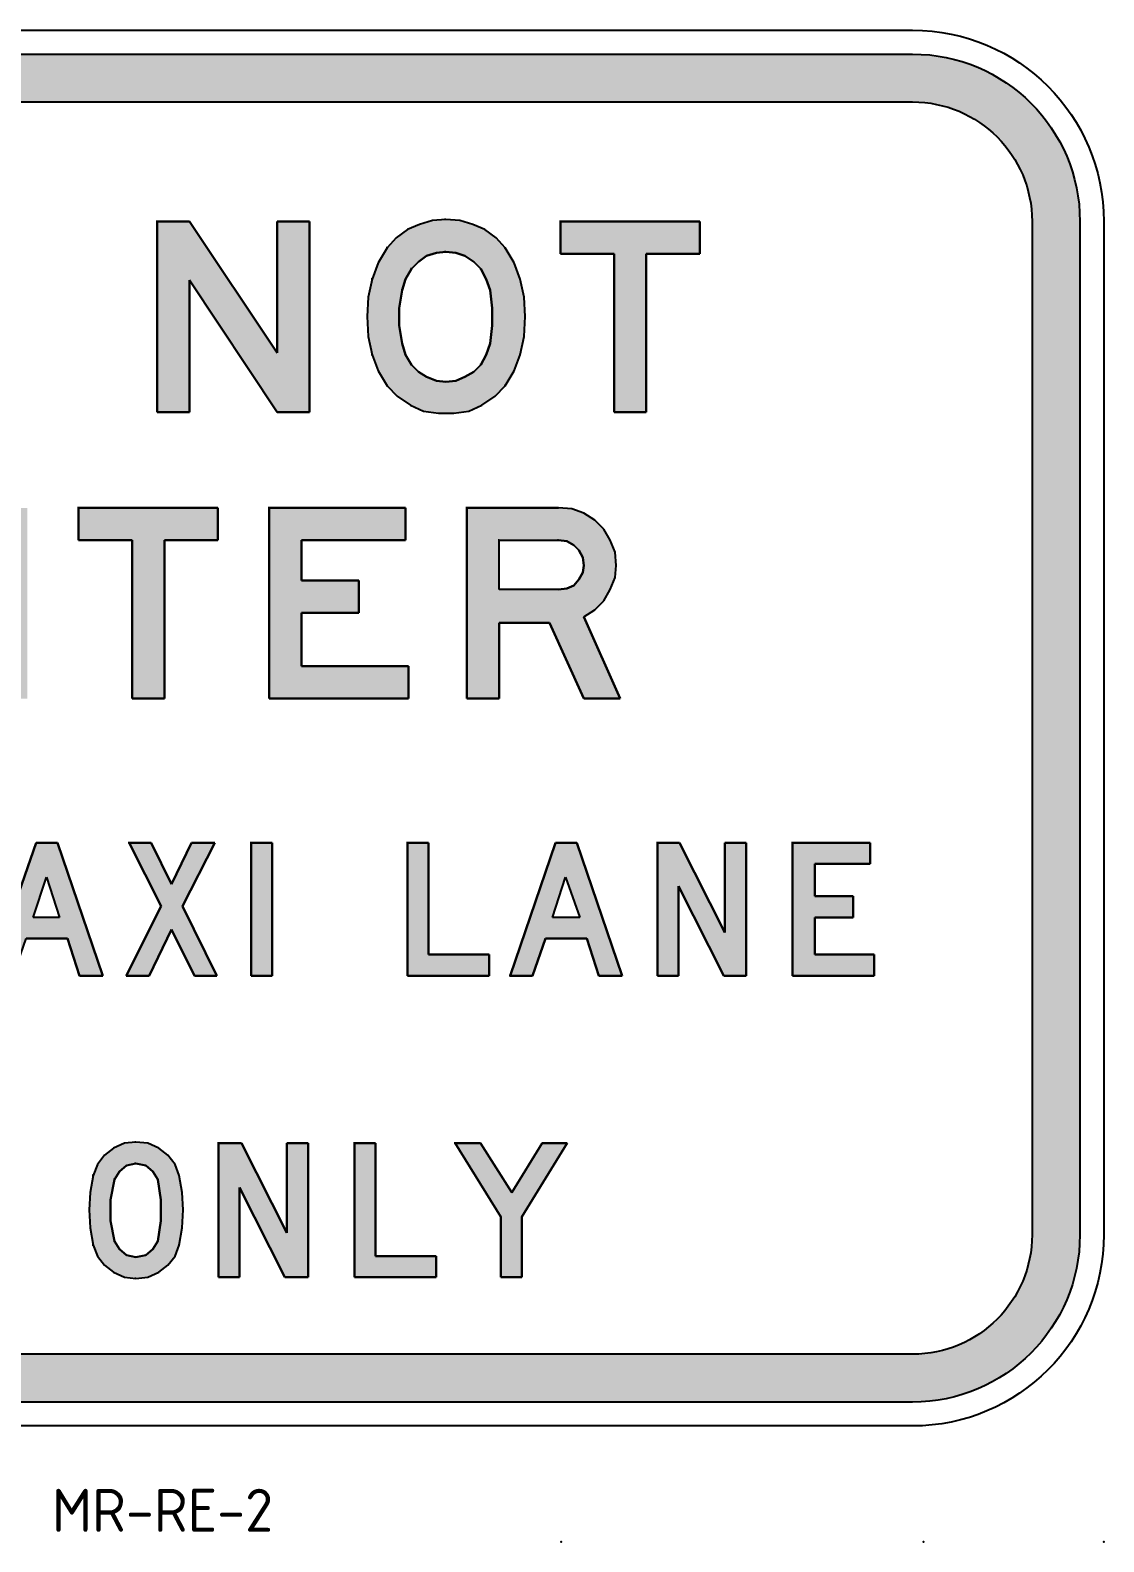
# Model space of a CAD drawing. Extents: x 86 to 219, y 159 to 264.
# Drawn here: x 144.2 to 219, y 159.1 to 264.5 of the extents above; entities that cross this region are included whole.
import ezdxf

# ---------------------------------------------------------------- set-up
doc = ezdxf.new("R2010")
doc.units = 0
doc.header["$MEASUREMENT"] = 0
doc.linetypes.add('CENTERX2', pattern=[101.60000000000001, 63.5, -12.7, 12.7, -12.7])
doc.layers.get('0').update_dxf_attribs({"linetype": 'CONTINUOUS'})
doc.layers.add('L35', color=3, linetype='CONTINUOUS')
doc.layers.add('T25', color=1, linetype='CONTINUOUS')
doc.styles.add('ISO', font='iso3098b.shx')

msp = doc.modelspace()

# ---------------------------------------------------------------- hatches: boundary and pattern name
at = {"layer": 'T25', "linetype": 'CENTERX2'}
h = msp.add_hatch(color=256, dxfattribs=at)
edge = h.paths.add_edge_path()
edge.add_line((87.37659737896419, 180.4856310863837), (87.37659737896419, 251.152364419717))
edge.add_arc((99.0432273789642, 251.152364419717), 11.66663000000001, 90.00000000000011, 180, ccw=False)
edge.add_line((99.04322737896419, 262.818994419717), (205.7099607122976, 262.818994419717))
edge.add_arc((205.7099607122976, 251.152364419717), 11.66663000000003, 1.1368683772161603e-13, 89.99999999999977, ccw=False)
edge.add_line((217.3765907122976, 251.152364419717), (217.3765907122976, 180.4856310863837))
edge.add_arc((205.7099607122976, 180.4856310863837), 11.66663, 270, 359.99999999999983, ccw=False)
edge.add_line((205.7099607122976, 168.8190010863837), (99.04322737896419, 168.8190010863837))
edge.add_arc((99.04322737896419, 180.4856310863837), 11.66663, 180, 270, ccw=False)
edge = h.paths.add_edge_path(flags=16)
edge.add_line((90.7099273789642, 180.4856310863837), (90.7099273789642, 251.152364419717))
edge.add_arc((99.04322737896419, 251.152364419717), 8.333299999999994, 90, 180, ccw=False)
edge.add_line((99.04322737896419, 259.485664419717), (205.7099607122976, 259.485664419717))
edge.add_arc((205.7099607122976, 251.1523644197169), 8.333300000000008, 0, 90.00000000000023, ccw=False)
edge.add_line((214.0432607122976, 251.1523644197169), (214.0432607122976, 180.4856310863837))
edge.add_arc((205.7099607122976, 180.4856310863837), 8.333300000000008, 270, 359.9999999999998, ccw=False)
edge.add_line((205.7099607122976, 172.1523310863837), (99.04322737896419, 172.1523310863837))
edge.add_arc((99.04322737896419, 180.4856310863837), 8.33329999999998, 180, 270, ccw=False)
h = msp.add_hatch(color=256, dxfattribs=at)
h.paths.add_polyline_path([(137.1475218834564, 239.6791814431647), (137.7803838657542, 240.733951413661), (138.2022918539526, 241.8590393821902), (138.4835638460849, 243.1247633467855), (138.553881844118, 244.5311233074472), (138.4835638460849, 245.8671652700754), (138.2022918539525, 247.1328892346707), (137.7803838657541, 248.2579772032002), (137.1475218834565, 249.312747173696), (136.5146599011588, 250.0159271540269), (135.741161922795, 250.5784711382914), (134.8973459463979, 250.930061128457), (133.9832119719682, 251.2113331205892), (132.9987599995048, 251.2816511186224), (132.0846260250749, 251.2113331205892), (131.1704920506446, 250.9300611284569), (130.3266760742481, 250.5784711382915), (129.5531780958844, 250.0159271540271), (128.8499981155535, 249.3127471736962), (128.2171361332558, 248.2579772032001), (127.7952281450573, 247.1328892346707), (127.5842741509581, 245.8671652700752), (127.443638154892, 244.5311233074471), (127.584274150958, 243.1247633467861), (127.7952281450573, 241.8590393821902), (128.2171361332558, 240.7339514136609), (128.8499981155535, 239.6791814431649), (129.6234960939167, 238.9760014628342), (130.4673120703142, 238.3431394805363), (131.4517640427774, 237.9212314923378), (132.5065340132732, 237.7805954962717), (133.5613039837693, 237.7805954962716), (134.5457559562326, 237.9212314923378), (135.5302079286957, 238.3431394805363), (136.3740239050926, 238.9760014628339)])
h.paths.add_polyline_path([(131.1001740526119, 240.6636334156279), (130.6079480663804, 241.1558594018593), (130.1860400781819, 241.8590393821901), (129.9750860840828, 242.6325373605542), (129.7641320899835, 243.8982613251494), (129.7641320899835, 245.0936672917117), (129.9750860840827, 246.359391256307), (130.1860400781819, 247.1328892346708), (130.6079480663804, 247.8360692150015), (131.1001740526118, 248.3282952012331), (131.6627180368764, 248.7502031894315), (132.2955800191742, 248.9611571835308), (132.9987599995048, 249.0314751815639), (133.7019399798357, 248.9611571835308), (134.3348019621334, 248.7502031894315), (134.897345946398, 248.3282952012333), (135.3895719326296, 247.8360692150016), (135.8114799208279, 247.1328892346708), (136.0927519129603, 246.3593912563071), (136.2333879090265, 245.0936672917116), (136.2333879090265, 243.8982613251492), (136.0927519129603, 242.6325373605539), (135.811479920828, 241.8590393821901), (135.3895719326296, 241.1558594018594), (134.8973459463981, 240.6636334156279), (134.3348019621334, 240.3120434254624), (133.7019399798357, 240.0307714333301), (132.9987599995049, 239.960453435297), (132.2955800191741, 240.0307714333301), (131.6627180368766, 240.3120434254624)], flags=16)
h.paths.add_polyline_path([(155.2895653759901, 247.0625712366377), (161.4072312048677, 237.8509134943048), (163.6574071419261, 237.8509134943048), (163.6574071419261, 251.1410151225562), (161.4072312048677, 251.1410151225562), (161.4072312048677, 241.9996753782563), (155.2895653759901, 251.1410151225562), (153.0393894389316, 251.1410151225562), (153.0393894389316, 237.8509134943048), (155.2895653759901, 237.8509134943048)])
h.paths.add_polyline_path([(178.6351407229713, 243.1247633467855), (178.7054587210044, 244.5311233074471), (178.6351407229713, 245.8671652700752), (178.3538687308389, 247.132889234671), (177.9319607426405, 248.2579772032), (177.2990987603428, 249.3127471736961), (176.6662367780451, 250.0159271540272), (175.8927387996814, 250.5784711382916), (175.0489228232842, 250.9300611284571), (174.1347888488546, 251.2113331205892), (173.1503368763916, 251.2816511186224), (172.2362029019612, 251.2113331205892), (171.3220689275315, 250.9300611284571), (170.4782529511345, 250.5784711382916), (169.7047549727707, 250.015927154027), (169.0718929904729, 249.3127471736962), (168.4390310081753, 248.2579772032), (168.0171230199768, 247.1328892346708), (167.7358510278445, 245.8671652700755), (167.6655330298114, 244.5311233074472), (167.7358510278445, 243.1247633467855), (168.0171230199768, 241.8590393821902), (168.4390310081754, 240.7339514136609), (169.071892990473, 239.6791814431647), (169.7750729708036, 238.9760014628341), (170.6892069452339, 238.3431394805363), (171.6033409196637, 237.9212314923379), (172.6581108901596, 237.7805954962717), (173.712880860656, 237.7805954962717), (174.7676508311521, 237.9212314923378), (175.6817848055822, 238.3431394805363), (176.5959187800122, 238.9760014628341), (177.2990987603429, 239.6791814431647), (177.9319607426406, 240.7339514136611), (178.3538687308389, 241.8590393821899)])
h.paths.add_polyline_path([(170.1266629609691, 242.6325373605539), (169.9157089668699, 243.8982613251492), (169.9157089668699, 245.0936672917117), (170.126662960969, 246.3593912563069), (170.3376169550683, 247.1328892346708), (170.7595249432668, 247.8360692150015), (171.2517509294982, 248.328295201233), (171.8142949137629, 248.7502031894316), (172.5174748940937, 248.9611571835307), (173.1503368763914, 249.0314751815638), (173.8535168567222, 248.9611571835308), (174.4863788390198, 248.7502031894316), (175.1192408213175, 248.328295201233), (175.6114668075491, 247.8360692150015), (175.9630567977144, 247.1328892346707), (176.2443287898468, 246.3593912563068), (176.3849647859129, 245.0936672917117), (176.3849647859128, 243.8982613251492), (176.2443287898467, 242.6325373605539), (175.9630567977145, 241.8590393821903), (175.6114668075491, 241.1558594018594), (175.1192408213175, 240.6636334156279), (174.4863788390196, 240.3120434254623), (173.8535168567223, 240.0307714333301), (173.1503368763914, 239.9604534352971), (172.5174748940936, 240.0307714333302), (171.8142949137627, 240.3120434254625), (171.2517509294984, 240.6636334156278), (170.7595249432669, 241.1558594018593), (170.3376169550683, 241.8590393821901)], flags=16)
h.paths.add_polyline_path([(187.1436184849735, 248.8908391854977), (190.8704723807265, 248.8908391854977), (190.8704723807266, 251.1410151225562), (181.1665886521621, 251.1410151225562), (181.1665886521621, 248.8908391854978), (184.893442547915, 248.8908391854977), (184.8934425479151, 237.8509134943048), (187.1436184849736, 237.8509134943048)])
h = msp.add_hatch(color=256, dxfattribs=at)
h.paths.add_polyline_path([(125.7560062020981, 226.1078078227811), (121.7478803142128, 226.1078078227811), (121.7478803142128, 228.9205277441041), (128.9906341116196, 228.9205277441042), (128.9906341116196, 231.1707036811626), (119.4977043771544, 231.1707036811625), (119.4977043771543, 217.8806020529111), (129.2015881057189, 217.8806020529112), (129.2015881057189, 220.1307779899696), (121.7478803142128, 220.1307779899696), (121.7478803142128, 223.8576318857226), (125.7560062020981, 223.8576318857226)])
h.paths.add_polyline_path([(135.5302079286957, 231.1707036811625), (133.2800319916373, 231.1707036811626), (133.2800319916373, 217.8806020529112), (135.5302079286957, 217.8806020529112), (135.5302079286957, 227.021941797211), (141.7181917556064, 217.8806020529112), (143.9683676926648, 217.8806020529112), (143.9683676926648, 231.1707036811626), (141.7181917556064, 231.1707036811626), (141.7181917556064, 221.9590459388296)])
h.paths.add_polyline_path([(157.2584693209162, 231.1707036811625), (147.5545855923517, 231.1707036811626), (147.5545855923517, 228.9205277441041), (151.2814394881048, 228.9205277441042), (151.2814394881048, 217.8806020529112), (153.5316154251632, 217.8806020529112), (153.5316154251632, 228.9205277441042), (157.2584693209162, 228.9205277441041)])
h.paths.add_polyline_path([(167.1029890455469, 226.1078078227811), (163.0948631576615, 226.1078078227811), (163.0948631576615, 228.9205277441042), (170.3376169550684, 228.9205277441041), (170.3376169550684, 231.1707036811625), (160.8446872206031, 231.1707036811626), (160.8446872206031, 217.8806020529112), (170.5485709491676, 217.8806020529111), (170.5485709491676, 220.1307779899696), (163.0948631576615, 220.1307779899696), (163.0948631576615, 223.8576318857226), (167.1029890455469, 223.8576318857226)])
h.paths.add_polyline_path([(183.5574005852867, 224.0685858798219), (184.1902625675844, 224.7014478621196), (184.6121705557827, 225.4749458404831), (184.9637605459482, 226.3187618168803), (185.0340785439813, 227.1625777932772), (184.9637605459481, 228.0767117677073), (184.6121705557829, 228.9205277441037), (184.1902625675843, 229.6940257224681), (183.5574005852864, 230.3268877047659), (182.7839026069229, 230.8191136909971), (181.9400866305258, 231.1003856831295), (181.0259526560959, 231.1707036811626), (180.9556346580628, 231.1707036811626), (174.627014835086, 231.1707036811626), (174.627014835086, 217.8806020529112), (176.8771907721444, 217.8806020529112), (176.8771907721444, 223.1544519053919), (180.3930906737982, 223.1544519053919), (182.7839026069229, 217.8806020529112), (185.3153505361136, 217.8806020529112), (182.7839026069229, 223.5763598935903)])
h.paths.add_polyline_path([(176.8771907721444, 225.4749458404834), (176.8771907721444, 228.9205277441041), (181.0259526560959, 228.9205277441042), (181.5884966403606, 228.850209746071), (182.0807226265921, 228.5689377539388), (182.4323126167575, 228.2173477637733), (182.7135846088897, 227.7251217775419), (182.7839026069228, 227.1625777932773), (182.7135846088898, 226.6703518070457), (182.4323126167575, 226.1781258208141), (182.080722626592, 225.7562178326157), (181.5884966403606, 225.5452638385164), (181.0259526560957, 225.4749458404834)], flags=16)
h = msp.add_hatch(color=256, dxfattribs=at)
h.paths.add_polyline_path([(106.9811007272668, 203.1138224659652), (106.4185567430023, 203.3950944580975), (106.9811007272668, 203.6763664502298), (107.4030087154653, 204.0982744384283), (107.7545987056306, 204.801454418759), (107.8249167036638, 205.5046343990898), (107.7545987056307, 206.2781323774536), (107.4030087154653, 206.9109943597513), (106.8404647312008, 207.4032203459827), (106.2076027489031, 207.7548103361483), (105.504422768572, 207.8251283341813), (105.4341047705392, 207.8251283341813), (101.7775688728192, 207.8251283341813), (101.7775688728192, 198.5431525938153), (105.504422768572, 198.5431525938153), (106.207602748903, 198.6134705918483), (106.9107827292338, 198.8947425839807), (107.4733267134984, 199.3869685702122), (107.8952347016968, 199.9495125544768), (108.106188695796, 200.6526925348075), (108.106188695796, 201.4261905131713), (107.8952347016968, 202.1293704935022), (107.4733267134982, 202.6919144777668)])
h.paths.add_polyline_path([(103.2542468315138, 202.6215964797337), (105.0121967823406, 202.6215964797337), (105.6450587646385, 202.4809604836675), (106.13728475087, 202.1996884915352), (106.4888747410353, 201.6371445072705), (106.6295107371014, 201.074600523006), (106.5591927390684, 200.6526925348076), (106.3482387449691, 200.3011025446422), (105.9966487548038, 200.0901485505429), (105.5747407666052, 200.0198305525098), (103.2542468315138, 200.0198305525098)], flags=16)
h.paths.add_polyline_path([(103.2542468315138, 204.0982744384283), (103.2542468315138, 206.3484503754867), (105.5044227685722, 206.3484503754867), (105.9263307567706, 206.2781323774536), (106.207602748903, 205.9265423872881), (106.3482387449692, 205.5046343990898), (106.2779207469361, 205.0124084128582), (105.9966487548037, 204.5905004246597), (105.5747407666054, 204.2389104344944), (105.0121967823408, 204.0982744384283)], flags=16)
h.paths.add_polyline_path([(112.1846325817145, 207.8251283341813), (110.6376366249868, 207.8251283341813), (110.6376366249868, 201.5668265092376), (110.7782726210529, 200.7933285308738), (111.0595446131853, 200.0198305525099), (111.5517705994167, 199.3869685702122), (112.2549505797474, 198.8244245859476), (113.0284485581111, 198.5431525938153), (113.8019465364752, 198.4025165977491), (114.6457625128721, 198.5431525938153), (115.4192604912359, 198.8244245859475), (116.0521224735336, 199.3869685702121), (116.6146664577982, 200.0198305525098), (116.8959384499306, 200.7933285308737), (117.0365744459967, 201.5668265092375), (117.0365744459967, 207.8251283341814), (115.489578489269, 207.8251283341813), (115.489578489269, 201.5668265092375), (115.4192604912359, 201.074600523006), (115.2083064971368, 200.5823745367745), (114.7863985089382, 200.230784546609), (114.3644905207398, 200.0198305525099), (113.8019465364751, 199.9495125544768), (113.3097205502437, 200.0198305525099), (112.8174945640122, 200.2307845466091), (112.4659045738468, 200.5823745367745), (112.2549505797475, 201.0746005230061), (112.1846325817144, 201.5668265092376)])
h.paths.add_polyline_path([(122.3104242984776, 204.3092284325275), (121.6072443181467, 204.5201824266267), (121.3259723260144, 204.8014544187589), (121.1853363299482, 205.2233624069575), (121.2556543279813, 205.6452703951559), (121.6072443181467, 206.0671783833544), (122.0291523063451, 206.3484503754867), (122.5916962906096, 206.4187683735198), (123.1542402748743, 206.3484503754867), (123.5761482630727, 205.9968603853214), (123.8574202552051, 205.5046343990898), (125.2637802158666, 205.9968603853214), (124.9825082237342, 206.6297223676189), (124.5606002355358, 207.1922663518837), (123.9277382532382, 207.6141743400822), (123.2948762709404, 207.8954463322144), (122.5916962906099, 207.9657643302474), (121.8885163102789, 207.8954463322144), (121.1853363299481, 207.614174340082), (120.6227923456836, 207.2625843499168), (120.200884357485, 206.7000403656519), (119.8492943673198, 206.0671783833544), (119.6383403732205, 205.4343164010567), (119.7086583712536, 204.8014544187591), (119.8492943673198, 204.1685924364612), (120.200884357485, 203.6763664502299), (120.6931103437166, 203.2544584620314), (121.4666083220806, 202.973186469899), (122.3104242984772, 202.832550473833), (123.0136042788083, 202.6215964797338), (123.5058302650397, 202.4106424856345), (123.8574202552051, 202.059052495469), (123.9980562512713, 201.6371445072707), (124.0683742493043, 201.144918521039), (123.8574202552051, 200.5823745367744), (123.4355122670067, 200.160466548576), (122.872968282742, 199.9495125544768), (122.8026502847089, 199.9495125544768), (122.3104242984776, 199.9495125544768), (121.7478803142129, 200.090148550543), (121.3259723260143, 200.3714205426752), (120.9743823358489, 200.7933285308737), (120.7634283417497, 201.3558725151383), (119.4273863791213, 200.7933285308737), (119.7086583712536, 200.0198305525099), (120.2712023555181, 199.3869685702121), (120.9040643378159, 198.8947425839807), (121.6775623161798, 198.5431525938153), (122.5213782925766, 198.4025165977491), (123.2948762709403, 198.5431525938152), (123.9980562512712, 198.7541065879145), (124.5606002355358, 199.1760145761129), (125.0528262217674, 199.7385585603776), (125.4044162119328, 200.3714205426753), (125.5450522079989, 201.0746005230061), (125.5450522079989, 201.7777805033367), (125.2637802158666, 202.5512784817006), (124.8418722276681, 203.1841404639983), (124.2793282434035, 203.6763664502299), (123.5761482630727, 204.0279564403952)])
h.paths.add_polyline_path([(133.069077997538, 207.8251283341813), (131.3814460447442, 207.8251283341814), (126.8107761725943, 198.5431525938152), (128.4984081253881, 198.5431525938153)])
h.paths.add_polyline_path([(137.8507018637872, 206.3484503754867), (140.0305598028126, 206.3484503754867), (140.0305598028126, 207.8251283341813), (134.1941659660673, 207.8251283341813), (134.1941659660673, 206.3484503754867), (136.3740239050926, 206.3484503754867), (136.3740239050926, 198.5431525938153), (137.8507018637872, 198.5431525938152)])
h.paths.add_polyline_path([(146.0779076336571, 207.8251283341813), (144.6012296749625, 207.8251283341813), (141.366601765441, 198.5431525938153), (142.9839157202018, 198.5431525938153), (143.8980496946317, 201.1449185210391), (146.7810876139879, 201.1449185210391), (147.6249035903848, 198.5431525938152), (149.2422175451455, 198.5431525938153)])
h.paths.add_polyline_path([(145.3044096552933, 205.4343164010567), (146.2185436297233, 202.6215964797337), (146.1482256316902, 202.6215964797337), (144.3902756808633, 202.6215964797337)], flags=16)
h.paths.add_polyline_path([(157.047515326817, 207.8251283341813), (155.4302013720562, 207.8251283341813), (154.0238414113947, 204.9420904148252), (152.6174814507332, 207.8251283341813), (151.0704854940055, 207.8251283341813), (153.320661431064, 203.3950944580975), (150.8595314999063, 198.5431525938153), (152.476845454667, 198.5431525938153), (154.0238414113947, 201.7777805033367), (155.6411553661555, 198.5431525938153), (157.1881513228832, 198.5431525938153), (154.7973393897585, 203.3950944580975)])
h.paths.add_polyline_path([(161.0556412147023, 207.8251283341813), (159.5789632560077, 207.8251283341813), (159.5789632560077, 198.5431525938153), (161.0556412147023, 198.5431525938153)])
h.paths.add_polyline_path([(171.9549309098291, 207.8251283341813), (170.4782529511345, 207.8251283341813), (170.4782529511345, 198.5431525938152), (176.1740107918136, 198.5431525938153), (176.1740107918137, 200.0198305525098), (171.9549309098291, 200.0198305525098)])
h.paths.add_polyline_path([(182.2916766206913, 207.8251283341813), (180.8149986619967, 207.8251283341813), (177.6506887505083, 198.5431525938153), (179.1976847072359, 198.5431525938153), (180.1118186816659, 201.1449185210391), (182.994856601022, 201.1449185210391), (183.838672577419, 198.5431525938152), (185.4559865321797, 198.5431525938153)])
h.paths.add_polyline_path([(180.6040446678975, 202.6215964797337), (181.5181786423274, 205.4343164010567), (182.5026306147905, 202.6215964797337), (182.4323126167574, 202.6215964797337)], flags=16)
h.paths.add_polyline_path([(189.393794422032, 204.8014544187589), (192.5581043335203, 198.5431525938153), (194.1051002902481, 198.5431525938152), (194.1051002902481, 207.8251283341813), (192.6284223315535, 207.8251283341813), (192.6284223315535, 201.5668265092375), (189.464112420065, 207.8251283341813), (187.9171164633374, 207.8251283341813), (187.9171164633374, 198.5431525938153), (189.393794422032, 198.5431525938153)])
h.paths.add_polyline_path([(201.5588080817541, 204.0982744384283), (198.8867241564972, 204.0982744384283), (198.8867241564973, 206.3484503754867), (202.7542140483164, 206.3484503754867), (202.7542140483164, 207.8251283341813), (197.3397281997695, 207.8251283341813), (197.3397281997695, 198.5431525938152), (203.0354860404487, 198.5431525938152), (203.0354860404487, 200.0198305525098), (198.8867241564973, 200.0198305525099), (198.8867241564972, 202.6215964797337), (201.5588080817541, 202.6215964797337)])
h = msp.add_hatch(color=256, dxfattribs=at)
h.paths.add_polyline_path([(154.7674059787555, 180.9636530855463), (154.8377239767886, 182.2293770501415), (154.7674059787555, 183.4247830167038), (154.5564519846563, 184.620188983266), (154.275179992524, 185.39368696163), (153.7829540062925, 186.0265489439277), (153.1500920239947, 186.5187749301593), (152.3765940456309, 186.8703649203246), (151.5327780692339, 186.9406829183577), (150.7592800908702, 186.8703649203246), (149.9857821125064, 186.5187749301593), (149.3529201302087, 186.0265489439278), (148.8606941439771, 185.3936869616301), (148.5794221518448, 184.6201889832662), (148.3684681577456, 183.4247830167041), (148.2981501597125, 182.2293770501414), (148.3684681577456, 180.9636530855463), (148.5794221518448, 179.768247118984), (148.8606941439771, 178.9947491406201), (149.3529201302087, 178.3618871583224), (149.9857821125063, 177.8696611720909), (150.7592800908702, 177.5180711819255), (151.5327780692338, 177.4477531838925), (152.3765940456308, 177.5180711819255), (153.1500920239948, 177.869661172091), (153.7829540062924, 178.3618871583225), (154.275179992524, 178.9947491406202), (154.5564519846562, 179.7682471189839)])
h.paths.add_polyline_path([(149.7748281184071, 181.4558790717779), (149.7748281184071, 182.9325570304723), (150.0561001105394, 184.3389169911339), (150.4076901007048, 184.9014609753986), (150.8999160869363, 185.323368963597), (151.532778069234, 185.4640049596631), (152.2359580495648, 185.3233689635969), (152.7281840357963, 184.9014609753986), (153.0797740259617, 184.3389169911341), (153.2907280200609, 182.9325570304723), (153.2907280200609, 181.4558790717778), (153.0797740259617, 180.0495191111163), (152.7281840357963, 179.4869751268517), (152.2359580495648, 179.0650671386531), (151.532778069234, 178.9244311425871), (150.8999160869363, 179.0650671386532), (150.4076901007047, 179.4869751268517), (150.0561001105394, 180.0495191111164)], flags=16)
h.paths.add_polyline_path([(158.9161678627069, 186.8703649203246), (157.2988539079462, 186.8703649203246), (157.2988539079462, 177.5180711819255), (158.7755318666408, 177.5180711819255), (158.7755318666408, 183.7763730068693), (161.9398417781293, 177.5180711819255), (163.55715573289, 177.5180711819255), (163.55715573289, 186.8703649203246), (162.0804777741954, 186.8703649203246), (162.0804777741954, 180.6120630953808)])
h.paths.add_polyline_path([(168.2684616011061, 186.8703649203247), (166.7917836424115, 186.8703649203246), (166.7917836424115, 177.5180711819255), (172.4875414830907, 177.5180711819255), (172.4875414830907, 178.9947491406201), (168.2684616011061, 178.9947491406201)])
h.paths.add_polyline_path([(181.6288812273905, 186.8703649203247), (179.8709312765636, 186.8703649203246), (177.7613913355714, 183.4247830167039), (175.581533396546, 186.8703649203246), (173.8235834457192, 186.8703649203246), (176.9878933572075, 181.7371510639101), (176.9878933572075, 177.5180711819255), (178.4645713159021, 177.5180711819255), (178.4645713159021, 181.7371510639101)])

# ---------------------------------------------------------------- linework, layer by layer
at = {"color": 3}
for p, q in [((153.0393894389316, 251.1410151225562), (152.9690714408986, 251.1410151225562)), ((153.0393894389316, 251.1410151225562), (155.2895653759901, 251.1410151225562)), ((153.0393894389316, 237.8509134943048), (153.0393894389316, 251.1410151225562)), ((155.2895653759901, 251.1410151225562), (161.4072312048677, 241.9996753782563)), ((161.4072312048677, 241.9996753782563), (161.4072312048677, 251.1410151225562)), ((161.4072312048677, 251.1410151225562), (163.6574071419261, 251.1410151225562)), ((163.6574071419261, 251.1410151225562), (163.6574071419261, 237.8509134943048)), ((171.3220689275314, 250.9300611284569), (170.4782529511345, 250.5784711382915)), ((172.2362029019614, 251.2113331205892), (171.3220689275314, 250.9300611284569)), ((173.1503368763914, 251.2816511186223), (172.2362029019614, 251.2113331205892)), ((173.1503368763914, 251.2816511186223), (173.0800188783583, 251.2816511186223)), ((174.1347888488544, 251.2113331205892), (173.1503368763914, 251.2816511186223)), ((175.0489228232844, 250.9300611284569), (174.1347888488544, 251.2113331205892)), ((175.8927387996814, 250.5784711382915), (175.0489228232844, 250.9300611284569)), ((181.1665886521621, 251.1410151225562), (181.096270654129, 251.1410151225562)), ((181.1665886521621, 251.1410151225562), (190.8704723807265, 251.1410151225562)), ((181.1665886521621, 248.8908391854977), (181.1665886521621, 251.1410151225562)), ((190.8704723807265, 251.1410151225562), (190.8704723807265, 248.8908391854977)), ((169.7047549727707, 250.0159271540269), (169.071892990473, 249.3127471736962)), ((170.4782529511345, 250.5784711382915), (169.7047549727707, 250.0159271540269)), ((176.6662367780452, 250.0159271540269), (175.8927387996814, 250.5784711382915)), ((177.2990987603429, 249.3127471736962), (176.6662367780452, 250.0159271540269)), ((169.071892990473, 249.3127471736962), (168.4390310081753, 248.2579772032)), ((169.071892990473, 249.3127471736962), (169.0015749924399, 249.3127471736962)), ((172.5174748940937, 248.9611571835308), (171.814294913763, 248.7502031894316)), ((173.1503368763914, 249.0314751815639), (172.5174748940937, 248.9611571835308)), ((173.1503368763914, 249.0314751815639), (173.0800188783583, 249.0314751815639)), ((173.8535168567221, 248.9611571835308), (173.1503368763914, 249.0314751815639)), ((174.4863788390198, 248.7502031894316), (173.8535168567221, 248.9611571835308)), ((177.2990987603429, 249.3127471736962), (177.2287807623098, 249.3127471736962)), ((177.9319607426406, 248.2579772032), (177.2990987603429, 249.3127471736962)), ((184.8934425479151, 248.8908391854977), (181.1665886521621, 248.8908391854977)), ((184.8934425479151, 237.8509134943048), (184.8934425479151, 248.8908391854977)), ((190.8704723807265, 248.8908391854977), (187.1436184849735, 248.8908391854977)), ((187.1436184849735, 248.8908391854977), (187.1436184849735, 237.8509134943048)), ((168.4390310081753, 248.2579772032), (168.0171230199769, 247.1328892346708)), ((170.7595249432668, 247.8360692150016), (170.3376169550684, 247.1328892346708)), ((170.7595249432668, 247.8360692150016), (170.6892069452337, 247.8360692150016)), ((171.2517509294983, 248.3282952012331), (170.7595249432668, 247.8360692150016)), ((171.814294913763, 248.7502031894316), (171.2517509294983, 248.3282952012331)), ((175.1192408213175, 248.3282952012331), (174.4863788390198, 248.7502031894316)), ((175.611466807549, 247.8360692150016), (175.1192408213175, 248.3282952012331)), ((175.611466807549, 247.8360692150016), (175.541148809516, 247.8360692150016)), ((175.9630567977144, 247.1328892346708), (175.611466807549, 247.8360692150016)), ((178.353868730839, 247.1328892346708), (177.9319607426406, 248.2579772032)), ((161.4072312048677, 237.8509134943048), (155.2895653759901, 247.0625712366378)), ((155.2895653759901, 247.0625712366378), (155.2895653759901, 237.8509134943048)), ((168.0171230199769, 247.1328892346708), (167.7358510278445, 245.8671652700754)), ((168.0171230199769, 247.1328892346708), (167.9468050219438, 247.1328892346708)), ((170.3376169550684, 247.1328892346708), (170.1266629609691, 246.359391256307)), ((176.2443287898467, 246.359391256307), (175.9630567977144, 247.1328892346708)), ((178.353868730839, 247.1328892346708), (178.283550732806, 247.1328892346708)), ((178.6351407229713, 245.8671652700754), (178.353868730839, 247.1328892346708)), ((167.7358510278445, 245.8671652700754), (167.6655330298115, 244.531123307447)), ((170.1266629609691, 246.359391256307), (169.9157089668699, 245.0936672917116)), ((170.1266629609691, 246.359391256307), (170.056344962936, 246.359391256307)), ((176.2443287898467, 246.359391256307), (176.1740107918137, 246.359391256307)), ((176.3849647859129, 245.0936672917116), (176.2443287898467, 246.359391256307)), ((178.7054587210044, 244.531123307447), (178.6351407229713, 245.8671652700754)), ((169.9157089668699, 245.0936672917116), (169.9157089668699, 243.8982613251493)), ((176.3849647859129, 243.8982613251493), (176.3849647859129, 245.0936672917116)), ((167.6655330298115, 244.531123307447), (167.7358510278445, 243.1247633467855)), ((169.9157089668699, 243.8982613251493), (170.1266629609691, 242.632537360554)), ((176.2443287898467, 242.632537360554), (176.3849647859129, 243.8982613251493)), ((178.6351407229713, 243.1247633467855), (178.7054587210044, 244.531123307447)), ((167.7358510278445, 243.1247633467855), (168.0171230199769, 241.8590393821901)), ((170.1266629609691, 242.632537360554), (170.056344962936, 242.632537360554)), ((170.1266629609691, 242.632537360554), (170.3376169550684, 241.8590393821901)), ((175.9630567977144, 241.8590393821901), (176.2443287898467, 242.632537360554)), ((176.2443287898467, 242.632537360554), (176.1740107918137, 242.632537360554)), ((178.353868730839, 241.8590393821901), (178.6351407229713, 243.1247633467855)), ((168.0171230199769, 241.8590393821901), (167.9468050219438, 241.8590393821901)), ((168.0171230199769, 241.8590393821901), (168.4390310081753, 240.7339514136609)), ((170.3376169550684, 241.8590393821901), (170.7595249432668, 241.1558594018593)), ((175.611466807549, 241.1558594018593), (175.9630567977144, 241.8590393821901)), ((177.9319607426406, 240.7339514136609), (178.353868730839, 241.8590393821901)), ((178.353868730839, 241.8590393821901), (178.283550732806, 241.8590393821901)), ((168.4390310081753, 240.7339514136609), (169.071892990473, 239.6791814431648)), ((170.7595249432668, 241.1558594018593), (170.6892069452337, 241.1558594018593)), ((170.7595249432668, 241.1558594018593), (171.2517509294983, 240.6636334156278)), ((171.2517509294983, 240.6636334156278), (171.814294913763, 240.3120434254624)), ((174.4863788390198, 240.3120434254624), (175.1192408213175, 240.6636334156278)), ((175.1192408213175, 240.6636334156278), (175.611466807549, 241.1558594018593)), ((175.611466807549, 241.1558594018593), (175.541148809516, 241.1558594018593)), ((177.2990987603429, 239.6791814431648), (177.9319607426406, 240.7339514136609)), ((169.071892990473, 239.6791814431648), (169.0015749924399, 239.6791814431648)), ((169.071892990473, 239.6791814431648), (169.7750729708037, 238.976001462834)), ((171.814294913763, 240.3120434254624), (172.5174748940937, 240.0307714333301)), ((172.5174748940937, 240.0307714333301), (173.1503368763914, 239.9604534352971)), ((173.1503368763914, 239.9604534352971), (173.0800188783583, 239.9604534352971)), ((173.1503368763914, 239.9604534352971), (173.8535168567221, 240.0307714333301)), ((173.8535168567221, 240.0307714333301), (174.4863788390198, 240.3120434254624)), ((176.5959187800121, 238.976001462834), (177.2990987603429, 239.6791814431648)), ((177.2990987603429, 239.6791814431648), (177.2287807623098, 239.6791814431648)), ((169.7750729708037, 238.976001462834), (170.6892069452337, 238.3431394805363)), ((170.6892069452337, 238.3431394805363), (171.6033409196637, 237.9212314923379)), ((174.7676508311521, 237.9212314923379), (175.6817848055821, 238.3431394805363)), ((175.6817848055821, 238.3431394805363), (176.5959187800121, 238.976001462834)), ((155.2895653759901, 237.8509134943048), (153.0393894389316, 237.8509134943048)), ((163.6574071419261, 237.8509134943048), (161.4072312048677, 237.8509134943048)), ((171.6033409196637, 237.9212314923379), (172.6581108901599, 237.7805954962717)), ((172.6581108901599, 237.7805954962717), (173.712880860656, 237.7805954962717)), ((173.712880860656, 237.7805954962717), (174.7676508311521, 237.9212314923379)), ((187.1436184849735, 237.8509134943048), (184.8934425479151, 237.8509134943048)), ((147.5545855923517, 231.1707036811626), (147.4842675943186, 231.1707036811626)), ((147.5545855923517, 231.1707036811626), (157.2584693209162, 231.1707036811626)), ((147.5545855923517, 228.9205277441041), (147.5545855923517, 231.1707036811626)), ((157.2584693209162, 231.1707036811626), (157.2584693209162, 228.9205277441041)), ((160.8446872206031, 231.1707036811626), (160.77436922257, 231.1707036811626)), ((160.8446872206031, 231.1707036811626), (170.3376169550684, 231.1707036811626)), ((160.8446872206031, 217.8806020529112), (160.8446872206031, 231.1707036811626)), ((170.3376169550684, 231.1707036811626), (170.3376169550684, 228.9205277441041)), ((174.627014835086, 231.1707036811626), (174.5566968370529, 231.1707036811626)), ((174.627014835086, 231.1707036811626), (181.0259526560959, 231.1707036811626)), ((174.627014835086, 217.8806020529112), (174.627014835086, 231.1707036811626)), ((181.0259526560959, 231.1707036811626), (180.9556346580628, 231.1707036811626)), ((181.0259526560959, 231.1707036811626), (180.9556346580628, 231.1707036811626)), ((181.9400866305259, 231.1003856831295), (181.0259526560959, 231.1707036811626)), ((182.7839026069228, 230.8191136909972), (181.9400866305259, 231.1003856831295)), ((183.5574005852866, 230.3268877047657), (182.7839026069228, 230.8191136909972)), ((184.1902625675843, 229.694025722468), (183.5574005852866, 230.3268877047657)), ((151.2814394881048, 228.9205277441041), (147.5545855923517, 228.9205277441041)), ((151.2814394881048, 217.8806020529112), (151.2814394881048, 228.9205277441041)), ((157.2584693209162, 228.9205277441041), (153.5316154251632, 228.9205277441041)), ((153.5316154251632, 228.9205277441041), (153.5316154251632, 217.8806020529112)), ((170.3376169550684, 228.9205277441041), (163.0948631576615, 228.9205277441041)), ((163.0948631576615, 228.9205277441041), (163.0948631576615, 226.1078078227811)), ((176.8771907721444, 228.9205277441041), (176.8068727741114, 228.9205277441041)), ((176.8771907721444, 228.9205277441041), (181.0259526560959, 228.9205277441041)), ((176.8771907721444, 225.4749458404834), (176.8771907721444, 228.9205277441041)), ((181.0259526560959, 228.9205277441041), (180.9556346580628, 228.9205277441041)), ((181.0259526560959, 228.9205277441041), (180.9556346580628, 228.9205277441041)), ((181.5884966403605, 228.850209746071), (181.0259526560959, 228.9205277441041)), ((182.080722626592, 228.5689377539387), (181.5884966403605, 228.850209746071)), ((184.6121705557828, 228.9205277441041), (184.1902625675843, 229.694025722468)), ((184.9637605459482, 228.0767117677072), (184.6121705557828, 228.9205277441041)), ((182.4323126167574, 228.2173477637734), (182.080722626592, 228.5689377539387)), ((182.7135846088897, 227.7251217775418), (182.4323126167574, 228.2173477637734)), ((182.7839026069228, 227.1625777932772), (182.7135846088897, 227.7251217775418)), ((185.0340785439813, 227.1625777932772), (184.9637605459482, 228.0767117677072)), ((182.4323126167574, 226.1781258208142), (182.7135846088897, 226.6703518070457)), ((182.7135846088897, 226.6703518070457), (182.7839026069228, 227.1625777932772)), ((182.7839026069228, 227.1625777932772), (182.7135846088897, 227.1625777932772)), ((184.9637605459482, 226.3187618168803), (185.0340785439813, 227.1625777932772)), ((185.0340785439813, 227.1625777932772), (184.9637605459482, 227.1625777932772)), ((163.0948631576615, 226.1078078227811), (167.1029890455468, 226.1078078227811)), ((167.1029890455468, 226.1078078227811), (167.1029890455468, 223.8576318857226)), ((181.5884966403605, 225.5452638385165), (182.080722626592, 225.7562178326157)), ((182.080722626592, 225.7562178326157), (182.4323126167574, 226.1781258208142)), ((184.6121705557828, 225.4749458404834), (184.9637605459482, 226.3187618168803)), ((181.0259526560959, 225.4749458404834), (176.8771907721444, 225.4749458404834)), ((181.0259526560959, 225.4749458404834), (181.5884966403605, 225.5452638385165)), ((183.5574005852866, 224.0685858798219), (184.1902625675843, 224.7014478621196)), ((184.1902625675843, 224.7014478621196), (184.6121705557828, 225.4749458404834)), ((167.1029890455468, 223.8576318857226), (163.0948631576615, 223.8576318857226)), ((163.0948631576615, 223.8576318857226), (163.0948631576615, 220.1307779899696)), ((182.7839026069228, 223.5763598935903), (183.5574005852866, 224.0685858798219)), ((182.7839026069228, 223.5763598935903), (185.3153505361136, 217.8806020529112)), ((180.3930906737982, 223.1544519053919), (176.8771907721444, 223.1544519053919)), ((176.8771907721444, 223.1544519053919), (176.8771907721444, 217.8806020529112)), ((182.7839026069228, 217.8806020529112), (180.3930906737982, 223.1544519053919)), ((163.0948631576615, 220.1307779899696), (170.5485709491676, 220.1307779899696)), ((170.5485709491676, 220.1307779899696), (170.5485709491676, 217.8806020529112)), ((153.5316154251632, 217.8806020529112), (151.2814394881048, 217.8806020529112)), ((170.5485709491676, 217.8806020529112), (160.8446872206031, 217.8806020529112)), ((176.8771907721444, 217.8806020529112), (174.627014835086, 217.8806020529112)), ((185.3153505361136, 217.8806020529112), (182.7839026069228, 217.8806020529112)), ((141.366601765441, 198.5431525938153), (144.6012296749625, 207.8251283341813)), ((144.6012296749625, 207.8251283341813), (146.0779076336571, 207.8251283341813)), ((146.0779076336571, 207.8251283341813), (149.2422175451455, 198.5431525938153)), ((151.0704854940055, 207.8251283341813), (151.0001674959724, 207.8251283341813)), ((151.0704854940055, 207.8251283341813), (152.6174814507332, 207.8251283341813)), ((153.3206614310639, 203.3950944580975), (151.0704854940055, 207.8251283341813)), ((152.6174814507332, 207.8251283341813), (154.0238414113947, 204.9420904148252)), ((154.0238414113947, 204.9420904148252), (155.4302013720562, 207.8251283341813)), ((157.047515326817, 207.8251283341813), (154.7973393897585, 203.3950944580975)), ((155.4302013720562, 207.8251283341813), (157.047515326817, 207.8251283341813)), ((159.5789632560077, 207.8251283341813), (159.5086452579746, 207.8251283341813)), ((159.5789632560077, 207.8251283341813), (161.0556412147023, 207.8251283341813)), ((159.5789632560077, 198.5431525938153), (159.5789632560077, 207.8251283341813)), ((161.0556412147023, 207.8251283341813), (161.0556412147023, 198.5431525938153)), ((170.4782529511345, 207.8251283341813), (170.4079349531014, 207.8251283341813)), ((170.4782529511345, 207.8251283341813), (171.9549309098291, 207.8251283341813)), ((170.4782529511345, 198.5431525938153), (170.4782529511345, 207.8251283341813)), ((171.9549309098291, 207.8251283341813), (171.9549309098291, 200.0198305525099)), ((177.6506887505083, 198.5431525938153), (180.8149986619967, 207.8251283341813)), ((180.8149986619967, 207.8251283341813), (182.2916766206913, 207.8251283341813)), ((182.2916766206913, 207.8251283341813), (185.4559865321797, 198.5431525938153)), ((187.9171164633374, 207.8251283341813), (187.8467984653043, 207.8251283341813)), ((187.9171164633374, 207.8251283341813), (189.464112420065, 207.8251283341813)), ((187.9171164633374, 198.5431525938153), (187.9171164633374, 207.8251283341813)), ((189.464112420065, 207.8251283341813), (192.6284223315535, 201.5668265092376)), ((192.6284223315535, 201.5668265092376), (192.6284223315535, 207.8251283341813)), ((192.6284223315535, 207.8251283341813), (194.1051002902481, 207.8251283341813)), ((194.1051002902481, 207.8251283341813), (194.1051002902481, 198.5431525938153)), ((197.3397281997696, 207.8251283341813), (197.2694102017365, 207.8251283341813)), ((197.3397281997696, 207.8251283341813), (202.7542140483164, 207.8251283341813)), ((197.3397281997696, 198.5431525938153), (197.3397281997696, 207.8251283341813)), ((202.7542140483164, 207.8251283341813), (202.7542140483164, 206.3484503754867)), ((202.7542140483164, 206.3484503754867), (198.8867241564972, 206.3484503754867)), ((198.8867241564972, 206.3484503754867), (198.8867241564972, 204.0982744384283)), ((144.3902756808633, 202.6215964797337), (145.3044096552933, 205.4343164010567)), ((145.3044096552933, 205.4343164010567), (146.2185436297233, 202.6215964797337)), ((180.6040446678975, 202.6215964797337), (181.5181786423274, 205.4343164010567)), ((181.5181786423274, 205.4343164010567), (182.5026306147905, 202.6215964797337)), ((192.5581043335204, 198.5431525938153), (189.393794422032, 204.801454418759)), ((189.393794422032, 204.801454418759), (189.393794422032, 198.5431525938153)), ((198.8867241564972, 204.0982744384283), (201.5588080817541, 204.0982744384283)), ((201.5588080817541, 204.0982744384283), (201.5588080817541, 202.6215964797337)), ((146.2185436297233, 202.6215964797337), (144.3902756808633, 202.6215964797337)), ((146.2185436297233, 202.6215964797337), (146.1482256316902, 202.6215964797337)), ((150.8595314999063, 198.5431525938153), (153.3206614310639, 203.3950944580975)), ((154.7973393897585, 203.3950944580975), (157.1881513228831, 198.5431525938153)), ((182.5026306147905, 202.6215964797337), (180.6040446678975, 202.6215964797337)), ((182.5026306147905, 202.6215964797337), (182.4323126167574, 202.6215964797337)), ((201.5588080817541, 202.6215964797337), (198.8867241564972, 202.6215964797337)), ((198.8867241564972, 202.6215964797337), (198.8867241564972, 200.0198305525099)), ((154.0238414113947, 201.7777805033368), (152.476845454667, 198.5431525938153)), ((155.6411553661555, 198.5431525938153), (154.0238414113947, 201.7777805033368)), ((146.7810876139879, 201.1449185210391), (143.8980496946318, 201.1449185210391)), ((147.6249035903848, 198.5431525938153), (146.7810876139879, 201.1449185210391)), ((180.1118186816659, 201.1449185210391), (179.1976847072359, 198.5431525938153)), ((182.994856601022, 201.1449185210391), (180.1118186816659, 201.1449185210391)), ((183.8386725774189, 198.5431525938153), (182.994856601022, 201.1449185210391)), ((171.9549309098291, 200.0198305525099), (176.1740107918137, 200.0198305525099)), ((176.1740107918137, 200.0198305525099), (176.1740107918137, 198.5431525938153)), ((198.8867241564972, 200.0198305525099), (203.0354860404487, 200.0198305525099)), ((203.0354860404487, 200.0198305525099), (203.0354860404487, 198.5431525938153)), ((149.2422175451455, 198.5431525938153), (147.6249035903848, 198.5431525938153)), ((152.476845454667, 198.5431525938153), (150.8595314999063, 198.5431525938153)), ((157.1881513228831, 198.5431525938153), (155.6411553661555, 198.5431525938153)), ((161.0556412147023, 198.5431525938153), (159.5789632560077, 198.5431525938153)), ((176.1740107918137, 198.5431525938153), (170.4782529511345, 198.5431525938153)), ((177.6506887505083, 198.5431525938153), (177.5803707524752, 198.5431525938153)), ((179.1976847072359, 198.5431525938153), (177.6506887505083, 198.5431525938153)), ((185.4559865321797, 198.5431525938153), (183.8386725774189, 198.5431525938153)), ((189.393794422032, 198.5431525938153), (187.9171164633374, 198.5431525938153)), ((194.1051002902481, 198.5431525938153), (192.5581043335204, 198.5431525938153)), ((203.0354860404487, 198.5431525938153), (197.3397281997696, 198.5431525938153)), ((150.7592800908702, 186.8703649203246), (149.9857821125063, 186.5187749301593)), ((151.532778069234, 186.9406829183577), (150.7592800908702, 186.8703649203246)), ((151.532778069234, 186.9406829183577), (151.4624600712009, 186.9406829183577)), ((152.3765940456309, 186.8703649203246), (151.532778069234, 186.9406829183577)), ((153.1500920239947, 186.5187749301593), (152.3765940456309, 186.8703649203246)), ((157.2988539079462, 186.8703649203246), (157.2285359099131, 186.8703649203246)), ((157.2988539079462, 186.8703649203246), (158.916167862707, 186.8703649203246)), ((157.2988539079462, 177.5180711819255), (157.2988539079462, 186.8703649203246)), ((158.916167862707, 186.8703649203246), (162.0804777741954, 180.6120630953809)), ((162.0804777741954, 180.6120630953809), (162.0804777741954, 186.8703649203246)), ((162.0804777741954, 186.8703649203246), (163.55715573289, 186.8703649203246)), ((163.55715573289, 186.8703649203246), (163.55715573289, 177.5180711819255)), ((166.7917836424115, 186.8703649203246), (166.7214656443784, 186.8703649203246)), ((166.7917836424115, 186.8703649203246), (168.2684616011061, 186.8703649203246)), ((166.7917836424115, 177.5180711819255), (166.7917836424115, 186.8703649203246)), ((168.2684616011061, 186.8703649203246), (168.2684616011061, 178.9947491406201)), ((173.8235834457191, 186.8703649203246), (173.753265447686, 186.8703649203246)), ((173.8235834457191, 186.8703649203246), (175.581533396546, 186.8703649203246)), ((176.9878933572075, 181.7371510639101), (173.8235834457191, 186.8703649203246)), ((175.581533396546, 186.8703649203246), (177.7613913355714, 183.4247830167039)), ((177.7613913355714, 183.4247830167039), (179.8709312765637, 186.8703649203246)), ((181.6288812273905, 186.8703649203246), (178.4645713159021, 181.7371510639101)), ((179.8709312765637, 186.8703649203246), (181.6288812273905, 186.8703649203246)), ((149.3529201302086, 186.0265489439277), (148.8606941439771, 185.3936869616301)), ((149.9857821125063, 186.5187749301593), (149.3529201302086, 186.0265489439277)), ((153.7829540062924, 186.0265489439277), (153.1500920239947, 186.5187749301593)), ((154.275179992524, 185.3936869616301), (153.7829540062924, 186.0265489439277)), ((148.5794221518448, 184.6201889832662), (148.3684681577456, 183.4247830167039)), ((148.5794221518448, 184.6201889832662), (148.5091041538117, 184.6201889832662)), ((148.8606941439771, 185.3936869616301), (148.5794221518448, 184.6201889832662)), ((150.4076901007048, 184.9014609753985), (150.0561001105394, 184.3389169911339)), ((150.8999160869363, 185.323368963597), (150.4076901007048, 184.9014609753985)), ((151.532778069234, 185.4640049596631), (150.8999160869363, 185.323368963597)), ((151.532778069234, 185.4640049596631), (151.4624600712009, 185.4640049596631)), ((152.2359580495648, 185.323368963597), (151.532778069234, 185.4640049596631)), ((152.7281840357963, 184.9014609753985), (152.2359580495648, 185.323368963597)), ((153.0797740259617, 184.3389169911339), (152.7281840357963, 184.9014609753985)), ((154.5564519846563, 184.6201889832662), (154.275179992524, 185.3936869616301)), ((154.5564519846563, 184.6201889832662), (154.4861339866232, 184.6201889832662)), ((154.7674059787555, 183.4247830167039), (154.5564519846563, 184.6201889832662)), ((148.3684681577456, 183.4247830167039), (148.2981501597125, 182.2293770501416)), ((150.0561001105394, 184.3389169911339), (149.7748281184071, 182.9325570304724)), ((150.0561001105394, 184.3389169911339), (149.9857821125063, 184.3389169911339)), ((153.0797740259617, 184.3389169911339), (153.0094560279286, 184.3389169911339)), ((153.2907280200609, 182.9325570304724), (153.0797740259617, 184.3389169911339)), ((154.8377239767886, 182.2293770501416), (154.7674059787555, 183.4247830167039)), ((161.9398417781292, 177.5180711819255), (158.7755318666408, 183.7763730068693)), ((158.7755318666408, 183.7763730068693), (158.7755318666408, 177.5180711819255)), ((149.7748281184071, 182.9325570304724), (149.7748281184071, 181.4558790717778)), ((153.2907280200609, 181.4558790717778), (153.2907280200609, 182.9325570304724)), ((148.2981501597125, 182.2293770501416), (148.3684681577456, 180.9636530855462)), ((149.7748281184071, 181.4558790717778), (150.0561001105394, 180.0495191111163)), ((153.0797740259617, 180.0495191111163), (153.2907280200609, 181.4558790717778)), ((154.7674059787555, 180.9636530855462), (154.8377239767886, 182.2293770501416)), ((176.9878933572075, 177.5180711819255), (176.9878933572075, 181.7371510639101)), ((178.4645713159021, 181.7371510639101), (178.4645713159021, 177.5180711819255)), ((148.3684681577456, 180.9636530855462), (148.5794221518448, 179.768247118984)), ((154.5564519846563, 179.768247118984), (154.7674059787555, 180.9636530855462)), ((148.5794221518448, 179.768247118984), (148.5091041538117, 179.768247118984)), ((148.5794221518448, 179.768247118984), (148.8606941439771, 178.9947491406201)), ((150.0561001105394, 180.0495191111163), (149.9857821125063, 180.0495191111163)), ((150.0561001105394, 180.0495191111163), (150.4076901007048, 179.4869751268517)), ((150.4076901007048, 179.4869751268517), (150.8999160869363, 179.0650671386532)), ((152.2359580495648, 179.0650671386532), (152.7281840357963, 179.4869751268517)), ((152.7281840357963, 179.4869751268517), (153.0797740259617, 180.0495191111163)), ((153.0797740259617, 180.0495191111163), (153.0094560279286, 180.0495191111163)), ((154.275179992524, 178.9947491406201), (154.5564519846563, 179.768247118984)), ((154.5564519846563, 179.768247118984), (154.4861339866232, 179.768247118984)), ((148.8606941439771, 178.9947491406201), (149.3529201302086, 178.3618871583224)), ((149.3529201302086, 178.3618871583224), (149.9857821125063, 177.8696611720909)), ((150.8999160869363, 179.0650671386532), (151.532778069234, 178.9244311425871)), ((151.532778069234, 178.9244311425871), (151.4624600712009, 178.9244311425871)), ((151.532778069234, 178.9244311425871), (152.2359580495648, 179.0650671386532)), ((153.1500920239947, 177.8696611720909), (153.7829540062924, 178.3618871583224)), ((153.7829540062924, 178.3618871583224), (154.275179992524, 178.9947491406201)), ((168.2684616011061, 178.9947491406201), (172.4875414830907, 178.9947491406201)), ((172.4875414830907, 178.9947491406201), (172.4875414830907, 177.5180711819255)), ((149.9857821125063, 177.8696611720909), (150.7592800908702, 177.5180711819255)), ((150.7592800908702, 177.5180711819255), (151.532778069234, 177.4477531838925)), ((151.532778069234, 177.4477531838925), (151.4624600712009, 177.4477531838925)), ((151.532778069234, 177.4477531838925), (152.3765940456309, 177.5180711819255)), ((152.3765940456309, 177.5180711819255), (153.1500920239947, 177.8696611720909)), ((158.7755318666408, 177.5180711819255), (157.2988539079462, 177.5180711819255)), ((163.55715573289, 177.5180711819255), (161.9398417781292, 177.5180711819255)), ((172.4875414830907, 177.5180711819255), (166.7917836424115, 177.5180711819255)), ((178.4645713159021, 177.5180711819255), (176.9878933572075, 177.5180711819255))]:
    msp.add_line(p, q, dxfattribs=at)
at = {"layer": 'L35'}
for points in [[(85.7099273789642, 180.4856310863837), (85.7099273789642, 251.152364419717, -0.4142135623730951), (99.04322737896419, 264.485664419717), (205.7099607122976, 264.485664419717, -0.4142135623730949), (219.0432607122976, 251.152364419717), (219.0432607122976, 180.4856310863837, -0.414213562373095), (205.7099607122976, 167.1523310863837), (99.04322737896419, 167.1523310863837, -0.414213562373095)], [(87.37659737896419, 180.4856310863837), (87.37659737896419, 251.152364419717, -0.4142135623730944), (99.04322737896419, 262.818994419717), (205.7099607122976, 262.818994419717, -0.4142135623730938), (217.3765907122976, 251.152364419717), (217.3765907122976, 180.4856310863837, -0.4142135623730945), (205.7099607122976, 168.8190010863837), (99.04322737896419, 168.8190010863837, -0.4142135623730954)], [(90.7099273789642, 180.4856310863837), (90.7099273789642, 251.152364419717, -0.4142135623730951), (99.04322737896419, 259.485664419717), (205.7099607122976, 259.485664419717, -0.4142135623730958), (214.0432607122976, 251.1523644197169), (214.0432607122976, 180.4856310863837, -0.4142135623730947), (205.7099607122976, 172.1523310863837), (99.04322737896419, 172.1523310863837, -0.4142135623730953)]]:
    msp.add_lwpolyline(points, format="xyb", close=True, dxfattribs=at)
at = {"layer": 'T25', "linetype": 'CENTERX2'}
for points in [[(155.2895653759901, 247.0625712366377), (161.4072312048677, 237.8509134943048), (163.6574071419261, 237.8509134943048), (163.6574071419261, 251.1410151225562), (161.4072312048677, 251.1410151225562), (161.4072312048677, 241.9996753782563), (155.2895653759901, 251.1410151225562), (153.0393894389316, 251.1410151225562), (153.0393894389316, 237.8509134943048), (155.2895653759901, 237.8509134943048)], [(178.6351407229713, 243.1247633467855), (178.7054587210044, 244.5311233074471), (178.6351407229713, 245.8671652700752), (178.3538687308389, 247.132889234671), (177.9319607426405, 248.2579772032), (177.2990987603428, 249.3127471736961), (176.6662367780451, 250.0159271540272), (175.8927387996814, 250.5784711382916), (175.0489228232842, 250.9300611284571), (174.1347888488546, 251.2113331205892), (173.1503368763916, 251.2816511186224), (172.2362029019612, 251.2113331205892), (171.3220689275315, 250.9300611284571), (170.4782529511345, 250.5784711382916), (169.7047549727707, 250.015927154027), (169.0718929904729, 249.3127471736962), (168.4390310081753, 248.2579772032), (168.0171230199768, 247.1328892346708), (167.7358510278445, 245.8671652700755), (167.6655330298114, 244.5311233074472), (167.7358510278445, 243.1247633467855), (168.0171230199768, 241.8590393821902), (168.4390310081754, 240.7339514136609), (169.071892990473, 239.6791814431647), (169.7750729708036, 238.9760014628341), (170.6892069452339, 238.3431394805363), (171.6033409196637, 237.9212314923379), (172.6581108901596, 237.7805954962717), (173.712880860656, 237.7805954962717), (174.7676508311521, 237.9212314923378), (175.6817848055822, 238.3431394805363), (176.5959187800122, 238.9760014628341), (177.2990987603429, 239.6791814431647), (177.9319607426406, 240.7339514136611), (178.3538687308389, 241.8590393821899)], [(187.1436184849735, 248.8908391854977), (190.8704723807265, 248.8908391854977), (190.8704723807266, 251.1410151225562), (181.1665886521621, 251.1410151225562), (181.1665886521621, 248.8908391854978), (184.893442547915, 248.8908391854977), (184.8934425479151, 237.8509134943048), (187.1436184849736, 237.8509134943048)], [(170.1266629609691, 242.6325373605539), (169.9157089668699, 243.8982613251492), (169.9157089668699, 245.0936672917117), (170.126662960969, 246.3593912563069), (170.3376169550683, 247.1328892346708), (170.7595249432668, 247.8360692150015), (171.2517509294982, 248.328295201233), (171.8142949137629, 248.7502031894316), (172.5174748940937, 248.9611571835307), (173.1503368763914, 249.0314751815638), (173.8535168567222, 248.9611571835308), (174.4863788390198, 248.7502031894316), (175.1192408213175, 248.328295201233), (175.6114668075491, 247.8360692150015), (175.9630567977144, 247.1328892346707), (176.2443287898468, 246.3593912563068), (176.3849647859129, 245.0936672917117), (176.3849647859128, 243.8982613251492), (176.2443287898467, 242.6325373605539), (175.9630567977145, 241.8590393821903), (175.6114668075491, 241.1558594018594), (175.1192408213175, 240.6636334156279), (174.4863788390196, 240.3120434254623), (173.8535168567223, 240.0307714333301), (173.1503368763914, 239.9604534352971), (172.5174748940936, 240.0307714333302), (171.8142949137627, 240.3120434254625), (171.2517509294984, 240.6636334156278), (170.7595249432669, 241.1558594018593), (170.3376169550683, 241.8590393821901)], [(157.2584693209162, 231.1707036811625), (147.5545855923517, 231.1707036811626), (147.5545855923517, 228.9205277441041), (151.2814394881048, 228.9205277441042), (151.2814394881048, 217.8806020529112), (153.5316154251632, 217.8806020529112), (153.5316154251632, 228.9205277441042), (157.2584693209162, 228.9205277441041)], [(167.1029890455469, 226.1078078227811), (163.0948631576615, 226.1078078227811), (163.0948631576615, 228.9205277441042), (170.3376169550684, 228.9205277441041), (170.3376169550684, 231.1707036811625), (160.8446872206031, 231.1707036811626), (160.8446872206031, 217.8806020529112), (170.5485709491676, 217.8806020529111), (170.5485709491676, 220.1307779899696), (163.0948631576615, 220.1307779899696), (163.0948631576615, 223.8576318857226), (167.1029890455469, 223.8576318857226)], [(183.5574005852867, 224.0685858798219), (184.1902625675844, 224.7014478621196), (184.6121705557827, 225.4749458404831), (184.9637605459482, 226.3187618168803), (185.0340785439813, 227.1625777932772), (184.9637605459481, 228.0767117677073), (184.6121705557829, 228.9205277441037), (184.1902625675843, 229.6940257224681), (183.5574005852864, 230.3268877047659), (182.7839026069229, 230.8191136909971), (181.9400866305258, 231.1003856831295), (181.0259526560959, 231.1707036811626), (180.9556346580628, 231.1707036811626), (174.627014835086, 231.1707036811626), (174.627014835086, 217.8806020529112), (176.8771907721444, 217.8806020529112), (176.8771907721444, 223.1544519053919), (180.3930906737982, 223.1544519053919), (182.7839026069229, 217.8806020529112), (185.3153505361136, 217.8806020529112), (182.7839026069229, 223.5763598935903)], [(176.8771907721444, 225.4749458404834), (176.8771907721444, 228.9205277441041), (181.0259526560959, 228.9205277441042), (181.5884966403606, 228.850209746071), (182.0807226265921, 228.5689377539388), (182.4323126167575, 228.2173477637733), (182.7135846088897, 227.7251217775419), (182.7839026069228, 227.1625777932773), (182.7135846088898, 226.6703518070457), (182.4323126167575, 226.1781258208141), (182.080722626592, 225.7562178326157), (181.5884966403606, 225.5452638385164), (181.0259526560957, 225.4749458404834)], [(146.0779076336571, 207.8251283341813), (144.6012296749625, 207.8251283341813), (141.366601765441, 198.5431525938153), (142.9839157202018, 198.5431525938153), (143.8980496946317, 201.1449185210391), (146.7810876139879, 201.1449185210391), (147.6249035903848, 198.5431525938152), (149.2422175451455, 198.5431525938153)], [(157.047515326817, 207.8251283341813), (155.4302013720562, 207.8251283341813), (154.0238414113947, 204.9420904148252), (152.6174814507332, 207.8251283341813), (151.0704854940055, 207.8251283341813), (153.320661431064, 203.3950944580975), (150.8595314999063, 198.5431525938153), (152.476845454667, 198.5431525938153), (154.0238414113947, 201.7777805033367), (155.6411553661555, 198.5431525938153), (157.1881513228832, 198.5431525938153), (154.7973393897585, 203.3950944580975)], [(161.0556412147023, 207.8251283341813), (159.5789632560077, 207.8251283341813), (159.5789632560077, 198.5431525938153), (161.0556412147023, 198.5431525938153)], [(171.9549309098291, 207.8251283341813), (170.4782529511345, 207.8251283341813), (170.4782529511345, 198.5431525938152), (176.1740107918136, 198.5431525938153), (176.1740107918137, 200.0198305525098), (171.9549309098291, 200.0198305525098)], [(182.2916766206913, 207.8251283341813), (180.8149986619967, 207.8251283341813), (177.6506887505083, 198.5431525938153), (179.1976847072359, 198.5431525938153), (180.1118186816659, 201.1449185210391), (182.994856601022, 201.1449185210391), (183.838672577419, 198.5431525938152), (185.4559865321797, 198.5431525938153)], [(189.393794422032, 204.8014544187589), (192.5581043335203, 198.5431525938153), (194.1051002902481, 198.5431525938152), (194.1051002902481, 207.8251283341813), (192.6284223315535, 207.8251283341813), (192.6284223315535, 201.5668265092375), (189.464112420065, 207.8251283341813), (187.9171164633374, 207.8251283341813), (187.9171164633374, 198.5431525938153), (189.393794422032, 198.5431525938153)], [(201.5588080817541, 204.0982744384283), (198.8867241564972, 204.0982744384283), (198.8867241564973, 206.3484503754867), (202.7542140483164, 206.3484503754867), (202.7542140483164, 207.8251283341813), (197.3397281997695, 207.8251283341813), (197.3397281997695, 198.5431525938152), (203.0354860404487, 198.5431525938152), (203.0354860404487, 200.0198305525098), (198.8867241564973, 200.0198305525099), (198.8867241564972, 202.6215964797337), (201.5588080817541, 202.6215964797337)], [(145.3044096552933, 205.4343164010567), (146.2185436297233, 202.6215964797337), (146.1482256316902, 202.6215964797337), (144.3902756808633, 202.6215964797337)], [(180.6040446678975, 202.6215964797337), (181.5181786423274, 205.4343164010567), (182.5026306147905, 202.6215964797337), (182.4323126167574, 202.6215964797337)], [(154.7674059787555, 180.9636530855463), (154.8377239767886, 182.2293770501415), (154.7674059787555, 183.4247830167038), (154.5564519846563, 184.620188983266), (154.275179992524, 185.39368696163), (153.7829540062925, 186.0265489439277), (153.1500920239947, 186.5187749301593), (152.3765940456309, 186.8703649203246), (151.5327780692339, 186.9406829183577), (150.7592800908702, 186.8703649203246), (149.9857821125064, 186.5187749301593), (149.3529201302087, 186.0265489439278), (148.8606941439771, 185.3936869616301), (148.5794221518448, 184.6201889832662), (148.3684681577456, 183.4247830167041), (148.2981501597125, 182.2293770501414), (148.3684681577456, 180.9636530855463), (148.5794221518448, 179.768247118984), (148.8606941439771, 178.9947491406201), (149.3529201302087, 178.3618871583224), (149.9857821125063, 177.8696611720909), (150.7592800908702, 177.5180711819255), (151.5327780692338, 177.4477531838925), (152.3765940456308, 177.5180711819255), (153.1500920239948, 177.869661172091), (153.7829540062924, 178.3618871583225), (154.275179992524, 178.9947491406202), (154.5564519846562, 179.7682471189839)], [(158.9161678627069, 186.8703649203246), (157.2988539079462, 186.8703649203246), (157.2988539079462, 177.5180711819255), (158.7755318666408, 177.5180711819255), (158.7755318666408, 183.7763730068693), (161.9398417781293, 177.5180711819255), (163.55715573289, 177.5180711819255), (163.55715573289, 186.8703649203246), (162.0804777741954, 186.8703649203246), (162.0804777741954, 180.6120630953808)], [(168.2684616011061, 186.8703649203247), (166.7917836424115, 186.8703649203246), (166.7917836424115, 177.5180711819255), (172.4875414830907, 177.5180711819255), (172.4875414830907, 178.9947491406201), (168.2684616011061, 178.9947491406201)], [(181.6288812273905, 186.8703649203247), (179.8709312765636, 186.8703649203246), (177.7613913355714, 183.4247830167039), (175.581533396546, 186.8703649203246), (173.8235834457192, 186.8703649203246), (176.9878933572075, 181.7371510639101), (176.9878933572075, 177.5180711819255), (178.4645713159021, 177.5180711819255), (178.4645713159021, 181.7371510639101)], [(149.7748281184071, 181.4558790717779), (149.7748281184071, 182.9325570304723), (150.0561001105394, 184.3389169911339), (150.4076901007048, 184.9014609753986), (150.8999160869363, 185.323368963597), (151.532778069234, 185.4640049596631), (152.2359580495648, 185.3233689635969), (152.7281840357963, 184.9014609753986), (153.0797740259617, 184.3389169911341), (153.2907280200609, 182.9325570304723), (153.2907280200609, 181.4558790717778), (153.0797740259617, 180.0495191111163), (152.7281840357963, 179.4869751268517), (152.2359580495648, 179.0650671386531), (151.532778069234, 178.9244311425871), (150.8999160869363, 179.0650671386532), (150.4076901007047, 179.4869751268517), (150.0561001105394, 180.0495191111164)]]:
    msp.add_lwpolyline(points, close=True, dxfattribs=at)
at = {"layer": 'T25'}
for p in [(181.2130902577522, 159.0773188913591), (206.4635732122975, 159.0773188913591), (219.0432607122976, 159.077318891359)]:
    msp.add_point(p, dxfattribs=at)

# ---------------------------------------------------------------- texts
at = {"layer": 'T25', "color": 3, "style": 'ISO'}
msp.add_text('MR-RE-2', height=3, dxfattribs=at).set_placement((145.6949593874826, 159.7731232447639))

doc.saveas('drawing.dxf')
